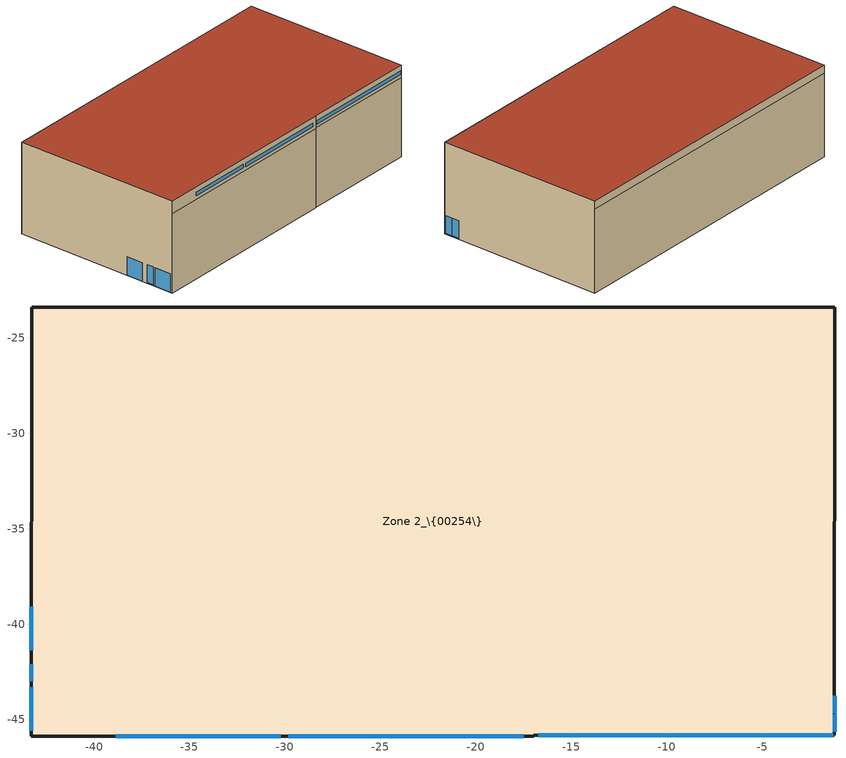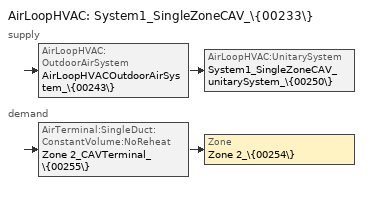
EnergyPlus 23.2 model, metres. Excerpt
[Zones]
Zone 2_\{00254\}
 floor adiabatic (Slab\-on\-grade floor_\{00016\}): -43.29,-45.86 -43.27,-23.39 -1.2,-23.39 -1.22,-45.81 -16.97,-45.81 -16.97,-45.86 z0
 wall outside (2015 IECC ZONE 2 METAL BUILDING WALL_\{00006\}): -43.27,-23.39 -43.29,-45.86 / -1.22,-45.81 -1.2,-23.39 z0:12.12; -1.2,-23.39 -43.27,-23.39 z11.07:12.12; -16.97,-45.81 -1.22,-45.81 / -43.29,-45.86 -16.97,-45.86 z10.48:12.12
 wall adiabatic (Interior Gypsum Board Wall_\{00010\}): -1.2,-23.39 -43.27,-23.39 z0:11.07; -43.29,-45.86 -16.97,-45.86 -16.97,-45.81 -1.22,-45.81 z0:10.48
 window (2015 IECC ZONE 2 ENTRANCE DOOR_Glass_\{00022\}): -43.28,-42.09 -43.28,-43 / -1.21,-44.67 -1.21,-43.76 / -1.21,-45.64 -1.21,-44.73 z0.12:2.44
 window (Construction 3): -43.28,-39.1 -43.28,-41.38 / -43.28,-43.31 -43.29,-45.59 z0:2.44
 window (Construction 2): -16.74,-45.81 -1.28,-45.81 / -38.86,-45.86 -30.23,-45.86 / -29.83,-45.86 -17.49,-45.86 z10.97:11.43
 door (2015 IECC ZONE 2 ENTRANCE DOOR_Opaque_\{00024\}): -43.28,-42.09 -43.28,-43 / -1.21,-44.67 -1.21,-43.76 / -1.21,-45.64 -1.21,-44.73 z0:0.12
 roof outside (2015 IECC ZONE 2 INSULATION ENTIRELY ABOVE ROOF DECK_\{00013\}): -16.97,-45.86 -16.97,-45.81 -1.22,-45.81 -1.2,-23.39 -43.27,-23.39 -43.29,-45.86 z12.12
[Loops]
AirLoopHVAC 'System1_SingleZoneCAV_\{00233\}'
 supply: AirLoopHVAC:OutdoorAirSystem 'AirLoopHVACOutdoorAirSystem_\{00243\}' > AirLoopHVAC:UnitarySystem 'System1_SingleZoneCAV_unitarySystem_\{00250\}'
 demand: AirTerminal:SingleDuct:ConstantVolume:NoReheat 'Zone 2_CAVTerminal_\{00255\}' > Zone 'Zone 2_\{00254\}'
[Building]
SubjectBuilding_\{00129\}
[Site:Location]
George Bush Intercontinental_ TX_ USA_Site_\{00171\}: Latitude {deg}=29.98; Longitude {deg}=-95.36; Time Zone {hr}=-6; Elevation {m}=28.956
[SizingPeriod:DesignDay] Barometric Pressure {Pa}=100978; Wind Direction {deg}=0; Rain Indicator=No; Snow Indicator=No
Name | Month | Day of Month | Day Type | Maximum Dry-Bulb Temperature {C} | Daily Dry-Bulb Temperature Range {deltaC} | Dry-Bulb Temperature Range Modifier Type | Humidity Condition Type | Wetbulb or DewPoint at Maximum Dry-Bulb {C} | Wind Speed {m/s} | Daylight Saving Time Indicator | Solar Model Indicator | Sky Clearness | Dry-Bulb Temperature Range Modifier Day Schedule | Humidity Condition Day Schedule | Beam Solar Day Schedule | Diffuse Solar Day Schedule
00\:HDD_George Bush Intercontinental_ TX_ USA_\{00172\} | 1 | 15 | WinterDesignDay | -0.5 | 0 | DefaultMultipliers | Wetbulb | -3.19067 | 18.04 | No | ASHRAEClearSky | 0
08\:CDD_George Bush Intercontinental_ TX_ USA_August_\{00212\} | 8 | 21 | SummerDesignDay | 36.3889 |  | DifferenceSchedule | WetBulbProfileDifferenceSchedule | 24.6671 | 9.02 | Yes | Schedule |  | DrybulbTemperatureScheduleDayForDesignWeather_August_\{00208\} | WetbulbTemperatureScheduleDayForDesignWeather_August_\{00209\} | BeamRadiationScheduleDayForDesignWeather_August_\{00210\} | DiffuseRadiationScheduleDayForDesignWeather_August_\{00211\}
[Site:GroundReflectance]
0.2, 0.2, 0.2, 0.2, 0.2, 0.2, 0.2, 0.2, 0.2, 0.2, 0.2, 0.2
[Material] Roughness=MediumRough
Name | Thickness {m} | Conductivity {W/m-K} | Density {kg/m3} | Specific Heat {J/kg-K} | Thermal Absorptance | Solar Absorptance | Visible Absorptance
2015 IECC ZONE 2 INSULATION ENTIRELY ABOVE ROOF DECK_22\-gauge steel roof deck_\{00012\} | 0.0008636 | 54.4861 | 7832.24 | 502.416 | 0.45 | 0.45 | 0.45
2015 IECC ZONE 2 INSULATION ENTIRELY ABOVE ROOF DECK_R\-25 board insulation_\{00011\} | 0.127 | 0.0288514 | 40.0421 | 1465.38 | 0.675 | 0.675 | 0.675
2015 IECC ZONE 2 METAL BUILDING WALL_26\-gauge galvanized steel wall panel_\{00005\} | 0.0005588 | 52.1624 | 8024.44 | 502.416 | 0.675 | 0.675 | 0.675
2015 IECC ZONE 2 METAL BUILDING WALL_3\.5\-in cavity_ 16\-in o\.c\. steel frame_ R\-13 batt_\{00003\} | 0.0889 | 0.084131 | 54.4573 | 837.36 | 0.9 | 0.7 | 0.7
2015 IECC ZONE 2 METAL BUILDING WALL_5/8\-in gypsum board_\{00002\}; Interior Gypsum Board Wall_5/8\-in gypsum board_\{00007\}; Interior Gypsum Board Wall_5/8\-in gypsum board_\{00009\} | 0.015875 | 0.160093 | 800.842 | 1088.57 | 0.45 | 0.45 | 0.45
2015 IECC ZONE 2 METAL BUILDING WALL_R\-5 board insulation_\{00004\} | 0.02667 | 0.0288514 | 40.0421 | 1465.38 | 0.9 | 0.7 | 0.7
Interior Gypsum Board Wall_3\.5\-in cavity_ 16\-in o\.c\. steel frame_ no insul_\{00008\} | 0.0889 | 0.1 | 46.4488 | 1400 | 0.9 | 0.7 | 0.7
Slab\-on\-grade floor_6 in\. HW concrete_\{00014\} | 0.0762 | 1.94708 | 2242.36 | 921.096 | 0.675 | 0.675 | 0.675
Slab\-on\-grade floor_6 in\. HW concrete_\{00015\} | 0.0762 | 1.94708 | 2242.36 | 921.096 | 0.9 | 0 | 0
[Material:NoMass]
2015 IECC ZONE 2 ENTRANCE DOOR_OpaqueMaterial_\{00023\}: Roughness=MediumRough; Thermal Resistance {m2-K/W}=0.212181; Thermal Absorptance=0.9; Solar Absorptance=0.7; Visible Absorptance=0.7
[WindowMaterial:SimpleGlazingSystem] Solar Heat Gain Coefficient=0.25
Name | U-Factor {W/m2-K} | Visible Transmittance
2015 IECC ZONE 2 ENTRANCE DOOR_GlassMaterial_\{00021\} | 4.71296 | 0.275
2015 IECC ZONE 2 FIXED FENESTRATION_\{00018\} | 2.83913 | 0.73
2015 IECC ZONE 2 OPERABLE FENESTRATION_\{00017\} | 3.69087 | 0.73
[Construction]
2015 IECC ZONE 2 ENTRANCE DOOR_Glass_\{00022\}: 2015 IECC ZONE 2 ENTRANCE DOOR_GlassMaterial_\{00021\}
2015 IECC ZONE 2 ENTRANCE DOOR_Opaque_\{00024\}: 2015 IECC ZONE 2 ENTRANCE DOOR_OpaqueMaterial_\{00023\}
2015 IECC ZONE 2 INSULATION ENTIRELY ABOVE ROOF DECK_\{00013\}: 2015 IECC ZONE 2 INSULATION ENTIRELY ABOVE ROOF DECK_R\-25 board insulation_\{00011\}, 2015 IECC ZONE 2 INSULATION ENTIRELY ABOVE ROOF DECK_22\-gauge steel roof deck_\{00012\}
2015 IECC ZONE 2 METAL BUILDING WALL_\{00006\}: 2015 IECC ZONE 2 METAL BUILDING WALL_26\-gauge galvanized steel wall panel_\{00005\}, 2015 IECC ZONE 2 METAL BUILDING WALL_R\-5 board insulation_\{00004\}, 2015 IECC ZONE 2 METAL BUILDING WALL_3\.5\-in cavity_ 16\-in o\.c\. steel frame_ R\-13 batt_\{00003\}, 2015 IECC ZONE 2 METAL BUILDING WALL_5/8\-in gypsum board_\{00002\}
Construction 2: 2015 IECC ZONE 2 OPERABLE FENESTRATION_\{00017\}
Construction 3: 2015 IECC ZONE 2 FIXED FENESTRATION_\{00018\}
Interior Gypsum Board Wall_\{00010\}: Interior Gypsum Board Wall_5/8\-in gypsum board_\{00009\}, Interior Gypsum Board Wall_3\.5\-in cavity_ 16\-in o\.c\. steel frame_ no insul_\{00008\}, Interior Gypsum Board Wall_5/8\-in gypsum board_\{00007\}
Slab\-on\-grade floor_\{00016\}: Slab\-on\-grade floor_6 in\. HW concrete_\{00015\}, Slab\-on\-grade floor_6 in\. HW concrete_\{00014\}
[Zone]
Zone 2_\{00254\}: Multiplier=1; Volume {m3}=11443.2; Floor Area {m2}=944.467; Part of Total Floor Area=Yes
[People]
Rev\. Center 3 Courts_People__\{00164\}: Zone or ZoneList or Space or SpaceList=Zone 2_\{00254\}; Number of People Schedule=90\.1 Office Occupancy_WDD_OFF_\{00060\}; Number of People Calculation Method=People; Number of People=12; Fraction Radiant=0.7; Sensible Heat Fraction=0.394444; Activity Level Schedule=Schedule_SchType_Constant_\{00165\}; Carbon Dioxide Generation Rate {m3/s-W}=4.298e-08
[Lights]
Rev\. Center 3 Courts_OHLight_\{00162\}: Zone or ZoneList or Space or SpaceList=Zone 2_\{00254\}; Schedule=90\.1 Office Lights/Elec_WDD_OFF_\{00052\}; Design Level Calculation Method=LightingLevel; Lighting Level {W}=10166.2; Return Air Fraction=0; Fraction Radiant=0.093378; Fraction Visible=0.271602; Fraction Replaceable=0
[OtherEquipment]
Rev\. Center 3 Courts_FloorSlabHeatLoss_\{00167\}: Fuel Type=None; Zone or ZoneList or Space or SpaceList=Zone 2_\{00254\}; Schedule=GroundFloorandWallHeatLoss_Sch_\{00001\}; Design Level Calculation Method=EquipmentLevel; Design Level {W}=-1906.57; Fraction Latent=0; Fraction Radiant=0; Fraction Lost=0
[ZoneInfiltration:DesignFlowRate]
Rev\. Center 3 Courts_Infiltration_\{00169\}: Zone or ZoneList or Space or SpaceList=Zone 2_\{00254\}; Schedule=Rev\. Center 3 Courts_Infiltration_Schedule_\{00168\}; Design Flow Rate Calculation Method=AirChanges/Hour; Air Changes per Hour {1/hr}=0.3; Constant Term Coefficient=1; Temperature Term Coefficient=0; Velocity Term Coefficient=0; Velocity Squared Term Coefficient=0
[DesignSpecification:OutdoorAir]
Zone 2_\\\{00254\\\}_DesignSpecOA_\{00256\}: Outdoor Air Method=Sum; Outdoor Air Flow per Person {m3/s-person}=0; Outdoor Air Flow per Zone Floor Area {m3/s-m2}=0; Outdoor Air Flow per Zone {m3/s}=0; Outdoor Air Flow Air Changes per Hour {1/hr}=0
[Sizing:Zone]
Zone 2_\{00254\}: Zone Cooling Design Supply Air Temperature Input Method=SupplyAirTemperature; Zone Cooling Design Supply Air Temperature {C}=12.7778; Zone Cooling Design Supply Air Temperature Difference {deltaC}=11.11; Zone Heating Design Supply Air Temperature Input Method=SupplyAirTemperature; Zone Heating Design Supply Air Temperature {C}=35; Zone Heating Design Supply Air Temperature Difference {deltaC}=11.11; Zone Cooling Design Supply Air Humidity Ratio {kgWater/kgDryAir}=0.0085; Zone Heating Design Supply Air Humidity Ratio {kgWater/kgDryAir}=0.008; Design Specification Outdoor Air Object=Zone 2_\\\{00254\\\}_DesignSpecOA_\{00256\}; Cooling Design Air Flow Method=Flow/Zone; Cooling Design Air Flow Rate {m3/s}=3.73367; Cooling Minimum Air Flow per Zone Floor Area {m3/s-m2}=0.000762; Cooling Minimum Air Flow {m3/s}=0; Cooling Minimum Air Flow Fraction=0; Heating Design Air Flow Method=Flow/Zone; Heating Design Air Flow Rate {m3/s}=3.73367; Heating Maximum Air Flow per Zone Floor Area {m3/s-m2}=0.002032; Heating Maximum Air Flow {m3/s}=0.141576; Heating Maximum Air Flow Fraction=0.3; Account for Dedicated Outdoor Air System=No; Zone Load Sizing Method=Sensible Load Only No Latent Load; Zone Latent Cooling Design Supply Air Humidity Ratio Input Method=HumidityRatioDifference; Zone Cooling Design Supply Air Humidity Ratio Difference {kgWater/kgDryAir}=0.005; Zone Latent Heating Design Supply Air Humidity Ratio Input Method=HumidityRatioDifference; Zone Humidification Design Supply Air Humidity Ratio Difference {kgWater/kgDryAir}=0.005
[Sizing:System]
System1_SingleZoneCAV_\{00233\}: Type of Load to Size On=Sensible; Design Outdoor Air Flow Rate {m3/s}=0.363349; Central Heating Maximum System Air Flow Ratio=1; Preheat Design Temperature {C}=10; Preheat Design Humidity Ratio {kgWater/kgDryAir}=0.008; Precool Design Temperature {C}=15.5556; Precool Design Humidity Ratio {kgWater/kgDryAir}=0.008; Central Cooling Design Supply Air Temperature {C}=12.7778; Central Heating Design Supply Air Temperature {C}=35; Type of Zone Sum to Use=NonCoincident; 100% Outdoor Air in Cooling=No; 100% Outdoor Air in Heating=No; Central Cooling Design Supply Air Humidity Ratio {kgWater/kgDryAir}=0.0085; Central Heating Design Supply Air Humidity Ratio {kgWater/kgDryAir}=0.008; Cooling Supply Air Flow Rate Method=Flow/System; Cooling Supply Air Flow Rate {m3/s}=3.73367; Cooling Supply Air Flow Rate Per Floor Area {m3/s-m2}=0.00996765; Cooling Fraction of Autosized Cooling Supply Air Flow Rate=1; Cooling Supply Air Flow Rate Per Unit Cooling Capacity {m3/s-W}=3.94755e-05; Heating Supply Air Flow Rate Method=Flow/System; Heating Supply Air Flow Rate {m3/s}=3.73367; Heating Supply Air Flow Rate Per Floor Area {m3/s-m2}=0.00996765; Heating Fraction of Autosized Heating Supply Air Flow Rate=1; Heating Fraction of Autosized Cooling Supply Air Flow Rate=1; Heating Supply Air Flow Rate Per Unit Heating Capacity {m3/s-W}=3.15882e-05; System Outdoor Air Method=ZoneSum; Zone Maximum Outdoor Air Fraction=1; Cooling Design Capacity Method=CoolingDesignCapacity; Cooling Design Capacity {W}=Autosize; Cooling Design Capacity Per Floor Area {W/m2}=234.7; Fraction of Autosized Cooling Design Capacity=1; Heating Design Capacity Method=HeatingDesignCapacity; Heating Design Capacity {W}=Autosize; Heating Design Capacity Per Floor Area {W/m2}=157; Fraction of Autosized Heating Design Capacity=1; Central Cooling Capacity Control Method=VT
[ZoneControl:Thermostat]
Zone 2_\{00254\} Thermostat: Zone or ZoneList=Zone 2_\{00254\}; Control Type Schedule=Zone 2_\{00254\} Thermostat Schedule; Control 1=System1_SingleZoneCAV_Tstat_\{00027\}; Temperature Difference Between Cutout And Setpoint {deltaC}=0
[ThermostatSetpoint:DualSetpoint]
System1_SingleZoneCAV_Tstat_\{00027\}: Heating Setpoint Temperature Schedule=Default Fan/Thermostat Schedule_HtgSp_\{00032\}; Cooling Setpoint Temperature Schedule=Default Fan/Thermostat Schedule_ClgSp_\{00028\}
[AirTerminal:SingleDuct:ConstantVolume:NoReheat]
Zone 2_CAVTerminal_\{00255\}: Availability Schedule=ZoneTerminalReheatCoil_Sch_\{00241\}; Maximum Air Flow Rate {m3/s}=3.73367
[Zone equipment]
Zone 2_\{00254\}: Zone 2_CAVTerminal_\{00255\}
[Fan:OnOff]
System1_SingleZoneCAV__SupplyFan__\{00247\}: Availability Schedule=System1_SingleZoneCAV_Availability_\{00234\}; Fan Total Efficiency=0.6; Pressure Rise {Pa}=996.196; Maximum Flow Rate {m3/s}=3.73367; Motor Efficiency=0.857143; Motor In Airstream Fraction=1; Fan Power Ratio Function of Speed Ratio Curve=Fan On Off Power Curve; Fan Efficiency Ratio Function of Speed Ratio Curve=Fan On Off Efficiency Curve
[Coil:Cooling:DX:SingleSpeed]
System1_SingleZoneCAV_System1_SingleZoneCAV_CentralCoolingCoil_\{00248\}: Availability Schedule=CentralCoolingCoil_Sch_\{00237\}; Gross Rated Total Cooling Capacity {W}=149529; Gross Rated Sensible Heat Ratio=0.783; Gross Rated Cooling COP {W/W}=3; Rated Air Flow Rate {m3/s}=3.73367; 2017 Rated Evaporator Fan Power Per Volume Flow Rate {W/(m3/s)}=773.3; Total Cooling Capacity Function of Temperature Curve=Table Multi Variable Lookup 1; Total Cooling Capacity Function of Flow Fraction Curve=Table Multi Variable Lookup 2; Energy Input Ratio Function of Temperature Curve=Table Multi Variable Lookup 3; Energy Input Ratio Function of Flow Fraction Curve=Table Multi Variable Lookup 4; Part Load Fraction Correlation Curve=CoolPLFFPLR_\{00249\}; Minimum Outdoor Dry-Bulb Temperature for Compressor Operation {C}=-60; Condenser Type=AirCooled; Evaporative Condenser Effectiveness=0; Evaporative Condenser Air Flow Rate {m3/s}=Autosize; Evaporative Condenser Pump Rated Power Consumption {W}=Autosize; Crankcase Heater Capacity {W}=0; Maximum Outdoor Dry-Bulb Temperature for Crankcase Heater Operation {C}=0; Basin Heater Capacity {W/K}=0; Basin Heater Setpoint Temperature {C}=10
[Coil:Heating:Electric]
Central Heating Coil: Availability Schedule=CentralHeatingCoil_Sch_\{00239\}; Efficiency=1; Nominal Capacity {W}=autosize
[Coil:Heating:Desuperheater]
Coil Heating Desuperheater 1: Availability Schedule=DehumidReheatCoil_Sch_\{00238\}; Heat Reclaim Recovery Efficiency=0.25; Heating Source=System1_SingleZoneCAV_System1_SingleZoneCAV_CentralCoolingCoil_\{00248\}; On Cycle Parasitic Electric Load {W}=0
[AirLoopHVAC:UnitarySystem]
System1_SingleZoneCAV_unitarySystem_\{00250\}: Control Type=Load; Controlling Zone or Thermostat Location=Zone 2_\{00254\}; Dehumidification Control Type=CoolReheat; Supply Fan=System1_SingleZoneCAV__SupplyFan__\{00247\}; Fan Placement=DrawThrough; Supply Air Fan Operating Mode Schedule=System1_SingleZoneCAV_Availability_\{00234\}; Heating Coil=Central Heating Coil; DX Heating Coil Sizing Ratio=1; Cooling Coil=System1_SingleZoneCAV_System1_SingleZoneCAV_CentralCoolingCoil_\{00248\}; Use DOAS DX Cooling Coil=No; Minimum Supply Air Temperature {C}=2; Latent Load Control=LatentOrSensibleLoadControl; Supplemental Heating Coil=Coil Heating Desuperheater 1; Cooling Supply Air Flow Rate Method=SupplyAirFlowRate; Cooling Supply Air Flow Rate {m3/s}=3.73367; Heating Supply Air Flow Rate Method=SupplyAirFlowRate; Heating Supply Air Flow Rate {m3/s}=3.73367; No Load Supply Air Flow Rate Method=SupplyAirFlowRate; No Load Supply Air Flow Rate {m3/s}=3.73367; Maximum Supply Air Temperature {C}=80; Maximum Outdoor Dry-Bulb Temperature for Supplemental Heater Operation {C}=21; Ancillary On-Cycle Electric Power {W}=0; Ancillary Off-Cycle Electric Power {W}=0
[Controller:OutdoorAir]
OAController_\{00242\}: Minimum Outdoor Air Flow Rate {m3/s}=0.363349; Maximum Outdoor Air Flow Rate {m3/s}=0.363349; Economizer Control Type=NoEconomizer; Economizer Control Action Type=ModulateFlow; Economizer Maximum Limit Dry-Bulb Temperature {C}=28; Economizer Maximum Limit Enthalpy {J/kg}=64000; Economizer Minimum Limit Dry-Bulb Temperature {C}=-100; Lockout Type=NoLockout; Minimum Limit Type=FixedMinimum; Minimum Outdoor Air Schedule=System1_SingleZoneCAV_MinOA_Schedule_\{00244\}; High Humidity Control=No; Control High Indoor Humidity Based on Outdoor Humidity Ratio=Yes; Heat Recovery Bypass Control Type=BypassWhenWithinEconomizerLimits
[AirLoopHVAC]
System1_SingleZoneCAV_\{00233\}: Design Supply Air Flow Rate {m3/s}=AutoSize; Design Return Air Flow Fraction of Supply Air Flow=1
[AvailabilityManager:Scheduled]
AirLoopHVACOutdoorAirSystem_\{00243\} Availability Manager: Schedule=Always On Discrete
[AvailabilityManager:NightCycle]
Availability Manager Night Cycle 1: Applicability Schedule=Always On Discrete; Fan Schedule=System1_SingleZoneCAV_Availability_\{00234\}; Control Type=CycleOnAny; Thermostat Tolerance {deltaC}=1; Cycling Run Time Control Type=FixedRunTime; Cycling Run Time {s}=3600
[SetpointManager:SingleZone:Reheat]
System1_SingleZoneCAV_SupplySetpoint_\{00251\}: Control Variable=Temperature; Minimum Supply Air Temperature {C}=-99; Maximum Supply Air Temperature {C}=99; Control Zone=Zone 2_\{00254\}
[SetpointManager:MixedAir]
Node 8 OS Default SPM: Control Variable=Temperature
[Schedule:Day:Interval]
Schedule373486904_Profile_Profile_4_\{00057\}: No, 24:00, 0.05
Schedule373486904_Profile_Profile_2_\{00055\}: No, 05:00, 0.05, 07:00, 0.1, 08:00, 0.3, 12:00, 0.9, 13:00, 0.8, 17:00, 0.9, 18:00, 0.5, 20:00, 0.3, 22:00, 0.2, 23:00, 0.1, 24:00, 0.05
Schedule373486904_Profile_Profile_3_\{00056\}: No, 06:00, 0.05, 08:00, 0.1, 12:00, 0.3, 17:00, 0.15, 24:00, 0.05
Schedule373486904_Profile_Profile_1_\{00054\}: No, 05:00, 0.05, 23:00, 1, 24:00, 0.05
Daily_AlwaysOff: No, 24:00, 0
Default Fan/Thermostat Schedule_Profile_Profile_1_HtgSp_UnoccupiedAvailable_\{00033\}; System1_SingleZoneCAV_Thermostat_HtgSp_at_WDD: No, 24:00, 21.1111
Default Fan/Thermostat Schedule_Profile_Profile_1_ClgSp_UnoccupiedAvailable_\{00029\}; System1_SingleZoneCAV_Thermostat_ClgSp_at_WDD: No, 24:00, 22.2222
BeamRadiationScheduleDayForDesignWeather_August_\{00210\}: Linear, 00:10, 0, 00:30, 0, 01:30, 0, 02:30, 0, 03:30, 0, 04:30, 0, 05:30, 0, 06:30, 183.189, 07:30, 485.993, 08:30, 640.547, 09:30, 727.234, 10:30, 777.123, 11:30, 802.98, 12:30, 810.174, 13:30, 800.062, 14:30, 770.719, 15:30, 715.89, 16:30, 620.873, 17:30, 449.212, 18:30, 113.82, 19:30, 0, 20:30, 0, 21:30, 0, 22:30, 0, 23:30, 0, 24:00, 0
Daily_Available; Min_OA_WinterDesignDay; Schedule1880562553_Profile_Profile_1_\{00235\}; System1_SingleZoneCAV_MinOA_Schedule_Profile One_\{00245\}: No, 24:00, 1
DiffuseRadiationScheduleDayForDesignWeather_August_\{00211\}: Linear, 00:10, 0, 00:30, 0, 01:30, 0, 02:30, 0, 03:30, 0, 04:30, 0, 05:30, 0, 06:30, 39.583, 07:30, 79.7103, 08:30, 105.485, 09:30, 122.935, 10:30, 134.34, 11:30, 140.729, 12:30, 142.572, 13:30, 139.99, 14:30, 132.811, 15:30, 120.494, 16:30, 101.87, 17:30, 74.3048, 18:30, 30.6074, 19:30, 0, 20:30, 0, 21:30, 0, 22:30, 0, 23:30, 0, 24:00, 0
DrybulbTemperatureScheduleDayForDesignWeather_August_\{00208\}: Linear, 00:10, 8.32074, 00:30, 8.56444, 01:30, 9.19111, 02:30, 9.60889, 03:30, 9.92222, 04:30, 10.2356, 05:30, 10.4444, 06:30, 10.2356, 07:30, 9.50445, 08:30, 7.72889, 09:30, 5.74444, 10:30, 3.96889, 11:30, 2.40222, 12:30, 1.35778, 13:30, 0.522224, 14:30, 0, 15:30, 0, 16:30, 0.626666, 17:30, 1.46222, 18:30, 2.50667, 19:30, 4.07333, 20:30, 5.22222, 21:30, 6.16222, 22:30, 7.10222, 23:30, 7.83333, 24:00, 8.19889
Schedule1661062007_Profile_Profile_1_\{00062\}: No, 06:00, 0, 22:00, 1, 24:00, 0
WetbulbTemperatureScheduleDayForDesignWeather_August_\{00209\}: Linear, 00:10, 2.24801, 00:30, 2.31708, 01:30, 2.4958, 02:30, 2.61556, 03:30, 2.7057, 04:30, 2.79614, 05:30, 2.85659, 06:30, 2.79614, 07:30, 2.58557, 08:30, 2.08039, 09:30, 1.52461, 10:30, 1.04801, 11:30, 0.629046, 12:30, 0.353499, 13:30, 0.135151, 14:30, 0, 15:30, 0, 16:30, 0.162344, 17:30, 0.38092, 18:30, 0.656764, 19:30, 1.07618, 20:30, 1.37958, 21:30, 1.64096, 22:30, 1.90398, 23:30, 2.10988, 24:00, 2.21348
[Schedule:Week:Daily]
Schedule_373486904_\{00058\}: Schedule373486904_Profile_Profile_4_\{00057\}, Schedule373486904_Profile_Profile_2_\{00055\}, Schedule373486904_Profile_Profile_2_\{00055\}, Schedule373486904_Profile_Profile_2_\{00055\}, Schedule373486904_Profile_Profile_2_\{00055\}, Schedule373486904_Profile_Profile_2_\{00055\}, Schedule373486904_Profile_Profile_3_\{00056\}, Schedule373486904_Profile_Profile_4_\{00057\}, Schedule373486904_Profile_Profile_1_\{00054\}, Daily_AlwaysOff, Schedule373486904_Profile_Profile_4_\{00057\}, Schedule373486904_Profile_Profile_4_\{00057\}
Schedule_1880562553_\{00035\}: Default Fan/Thermostat Schedule_Profile_Profile_1_HtgSp_UnoccupiedAvailable_\{00033\}, Default Fan/Thermostat Schedule_Profile_Profile_1_HtgSp_UnoccupiedAvailable_\{00033\}, Default Fan/Thermostat Schedule_Profile_Profile_1_HtgSp_UnoccupiedAvailable_\{00033\}, Default Fan/Thermostat Schedule_Profile_Profile_1_HtgSp_UnoccupiedAvailable_\{00033\}, Default Fan/Thermostat Schedule_Profile_Profile_1_HtgSp_UnoccupiedAvailable_\{00033\}, Default Fan/Thermostat Schedule_Profile_Profile_1_HtgSp_UnoccupiedAvailable_\{00033\}, Default Fan/Thermostat Schedule_Profile_Profile_1_HtgSp_UnoccupiedAvailable_\{00033\}, Default Fan/Thermostat Schedule_Profile_Profile_1_HtgSp_UnoccupiedAvailable_\{00033\}, Default Fan/Thermostat Schedule_Profile_Profile_1_HtgSp_UnoccupiedAvailable_\{00033\}, System1_SingleZoneCAV_Thermostat_HtgSp_at_WDD, Default Fan/Thermostat Schedule_Profile_Profile_1_HtgSp_UnoccupiedAvailable_\{00033\}, Default Fan/Thermostat Schedule_Profile_Profile_1_HtgSp_UnoccupiedAvailable_\{00033\}
Schedule_1880562553_\{00031\}: Default Fan/Thermostat Schedule_Profile_Profile_1_ClgSp_UnoccupiedAvailable_\{00029\}, Default Fan/Thermostat Schedule_Profile_Profile_1_ClgSp_UnoccupiedAvailable_\{00029\}, Default Fan/Thermostat Schedule_Profile_Profile_1_ClgSp_UnoccupiedAvailable_\{00029\}, Default Fan/Thermostat Schedule_Profile_Profile_1_ClgSp_UnoccupiedAvailable_\{00029\}, Default Fan/Thermostat Schedule_Profile_Profile_1_ClgSp_UnoccupiedAvailable_\{00029\}, Default Fan/Thermostat Schedule_Profile_Profile_1_ClgSp_UnoccupiedAvailable_\{00029\}, Default Fan/Thermostat Schedule_Profile_Profile_1_ClgSp_UnoccupiedAvailable_\{00029\}, Default Fan/Thermostat Schedule_Profile_Profile_1_ClgSp_UnoccupiedAvailable_\{00029\}, Default Fan/Thermostat Schedule_Profile_Profile_1_ClgSp_UnoccupiedAvailable_\{00029\}, System1_SingleZoneCAV_Thermostat_ClgSp_at_WDD, Default Fan/Thermostat Schedule_Profile_Profile_1_ClgSp_UnoccupiedAvailable_\{00029\}, Default Fan/Thermostat Schedule_Profile_Profile_1_ClgSp_UnoccupiedAvailable_\{00029\}
Schedule_1661062007_\{00063\}: Schedule1661062007_Profile_Profile_1_\{00062\}, Schedule1661062007_Profile_Profile_1_\{00062\}, Schedule1661062007_Profile_Profile_1_\{00062\}, Schedule1661062007_Profile_Profile_1_\{00062\}, Schedule1661062007_Profile_Profile_1_\{00062\}, Schedule1661062007_Profile_Profile_1_\{00062\}, Schedule1661062007_Profile_Profile_1_\{00062\}, Schedule1661062007_Profile_Profile_1_\{00062\}, Schedule1661062007_Profile_Profile_1_\{00062\}, Daily_AlwaysOff, Schedule1661062007_Profile_Profile_1_\{00062\}, Schedule1661062007_Profile_Profile_1_\{00062\}
Schedule_1880562553_\{00236\}: Schedule1880562553_Profile_Profile_1_\{00235\}, Schedule1880562553_Profile_Profile_1_\{00235\}, Schedule1880562553_Profile_Profile_1_\{00235\}, Schedule1880562553_Profile_Profile_1_\{00235\}, Schedule1880562553_Profile_Profile_1_\{00235\}, Schedule1880562553_Profile_Profile_1_\{00235\}, Schedule1880562553_Profile_Profile_1_\{00235\}, Schedule1880562553_Profile_Profile_1_\{00235\}, Schedule1880562553_Profile_Profile_1_\{00235\}, Daily_Available, Schedule1880562553_Profile_Profile_1_\{00235\}, Schedule1880562553_Profile_Profile_1_\{00235\}
Schedule_1880562553_\{00246\}: System1_SingleZoneCAV_MinOA_Schedule_Profile One_\{00245\}, System1_SingleZoneCAV_MinOA_Schedule_Profile One_\{00245\}, System1_SingleZoneCAV_MinOA_Schedule_Profile One_\{00245\}, System1_SingleZoneCAV_MinOA_Schedule_Profile One_\{00245\}, System1_SingleZoneCAV_MinOA_Schedule_Profile One_\{00245\}, System1_SingleZoneCAV_MinOA_Schedule_Profile One_\{00245\}, System1_SingleZoneCAV_MinOA_Schedule_Profile One_\{00245\}, System1_SingleZoneCAV_MinOA_Schedule_Profile One_\{00245\}, System1_SingleZoneCAV_MinOA_Schedule_Profile One_\{00245\}, Min_OA_WinterDesignDay, System1_SingleZoneCAV_MinOA_Schedule_Profile One_\{00245\}, System1_SingleZoneCAV_MinOA_Schedule_Profile One_\{00245\}
[Schedule:Year]
90\.1 Office Lights/Elec_WDD_OFF_\{00052\}: Schedule_373486904_\{00058\}, 1, 1, 12, 31
Default Fan/Thermostat Schedule_HtgSp_\{00032\}: Schedule_1880562553_\{00035\}, 1, 1, 12, 31
Default Fan/Thermostat Schedule_ClgSp_\{00028\}: Schedule_1880562553_\{00031\}, 1, 1, 12, 31
90\.1 Office Occupancy_WDD_OFF_\{00060\}: Schedule_1661062007_\{00063\}, 1, 1, 12, 31
System1_SingleZoneCAV_Availability_\{00234\}: Schedule_1880562553_\{00236\}, 1, 1, 12, 31
System1_SingleZoneCAV_MinOA_Schedule_\{00244\}: Schedule_1880562553_\{00246\}, 1, 1, 12, 31
[Schedule:Compact]
Zone 2_\{00254\} Thermostat Schedule: Through: 12/31, For: AllDays, Until: 24:00, 4
CentralCoolingCoil_Sch_\{00237\}; CentralHeatingCoil_Sch_\{00239\}; DehumidReheatCoil_Sch_\{00238\}; ZoneTerminalReheatCoil_Sch_\{00241\}: Through: 12/31, For: AllDays, Until: 24:00, 1
GroundFloorandWallHeatLoss_Sch_\{00001\}: Through: 12/31, For: WinterDesignday, Until: 24:00, 1, For: AllOtherDays, Until: 24:00, 0
Rev\. Center 3 Courts_Infiltration_Schedule_\{00168\}: Through: 12/31, For: WinterDesignDay, Until: 24:00, 1, For: SummerDesignDay, Until: 24:00, 1, For: AllOtherDays, Until: 24:00, 0
[Schedule:Constant]
Name | Hourly Value
Always On Discrete | 1
Schedule_SchType_Constant_\{00165\} | 527.528
[Curve:Quadratic]
CoolPLFFPLR_\{00249\}: Coefficient1 Constant=0.85; Coefficient2 x=0.15; Coefficient3 x**2=0; Minimum Value of x=0; Maximum Value of x=1; Input Unit Type for X=Dimensionless; Output Unit Type=Dimensionless
[Curve:Cubic]
Fan On Off Efficiency Curve: Coefficient1 Constant=1; Coefficient2 x=0; Coefficient3 x**2=0; Coefficient4 x**3=0; Minimum Value of x=0; Maximum Value of x=1
[Curve:Exponent]
Fan On Off Power Curve: Coefficient1 Constant=0; Coefficient2 Constant=1; Coefficient3 Constant=2; Minimum Value of x=0; Maximum Value of x=1
[Table:IndependentVariable]
Table Multi Variable Lookup 1_IndependentVariable_0; Table Multi Variable Lookup 3_IndependentVariable_0: Cubic, Linear, 12.2222, 26.6667, Dimensionless, 12.2222, 14.4444, 16.6667, 19.4444, 22.2222, 24.4444, 26.6667
Table Multi Variable Lookup 1_IndependentVariable_1; Table Multi Variable Lookup 3_IndependentVariable_1: Cubic, Linear, 18.3333, 51.6667, Dimensionless, 18.3333, 23.8889, 29.4444, 35, 40.5556, 46.1111, 51.6667
Table Multi Variable Lookup 2_IndependentVariable_0; Table Multi Variable Lookup 4_IndependentVariable_0: Cubic, Linear, 0.625, 1.25, Dimensionless, 0.625, 0.6875, 0.75, 0.875, 1, 1.125, 1.1875, 1.25
[Table:IndependentVariableList]
Table Multi Variable Lookup 1_IndependentVariableList: Table Multi Variable Lookup 1_IndependentVariable_0, Table Multi Variable Lookup 1_IndependentVariable_1
Table Multi Variable Lookup 2_IndependentVariableList: Table Multi Variable Lookup 2_IndependentVariable_0
Table Multi Variable Lookup 3_IndependentVariableList: Table Multi Variable Lookup 3_IndependentVariable_0, Table Multi Variable Lookup 3_IndependentVariable_1
Table Multi Variable Lookup 4_IndependentVariableList: Table Multi Variable Lookup 4_IndependentVariable_0
[Table:Lookup]
Table Multi Variable Lookup 1: Table Multi Variable Lookup 1_IndependentVariableList, Dimensionless, 1.01444, 0.98191, 0.944263, 0.902464, 0.856867, 0.806505, 0.770702, 1.01543, 0.982821, 0.945059, 0.903316, 0.857631, 0.807195, 0.771346, 1.04978, 1.009, 0.961968, 0.910937, 0.859048, 0.807978, 0.772055, 1.14712, 1.10345, 1.05519, 1, 0.938461, 0.870475, 0.815074, 1.24976, 1.20405, 1.15291, 1.09695, 1.03254, 0.95935, 0.895228, 1.33291, 1.28506, 1.23107, 1.17154, 1.10512, 1.0288, 0.962242, 1.41532, 1.36335, 1.30721, 1.24311, 1.17165, 1.09318, 1.02748
Table Multi Variable Lookup 2: Table Multi Variable Lookup 2_IndependentVariableList, Dimensionless, 0.898469, 0.921585, 0.940053, 0.97327, 1, 1.01879, 1.02927, 1.038
Table Multi Variable Lookup 3: Table Multi Variable Lookup 3_IndependentVariableList, Dimensionless, 0.711923, 0.817841, 0.944626, 1.09575, 1.28215, 1.51389, 1.78905, 0.711281, 0.817163, 0.943872, 1.0948, 1.28101, 1.51268, 1.78766, 0.690188, 0.797848, 0.928524, 1.08676, 1.27907, 1.51135, 1.78613, 0.637856, 0.736544, 0.854299, 1, 1.18275, 1.41305, 1.69774, 0.592196, 0.682564, 0.79062, 0.921656, 1.08626, 1.29743, 1.55684, 0.560962, 0.645912, 0.747757, 0.871583, 1.02488, 1.22062, 1.45763, 0.533933, 0.615271, 0.711484, 0.829936, 0.976974, 1.16024, 1.37517
Table Multi Variable Lookup 4: Table Multi Variable Lookup 4_IndependentVariableList, Dimensionless, 1.09955, 1.07495, 1.05613, 1.0242, 1, 0.984206, 0.975589, 0.968506
